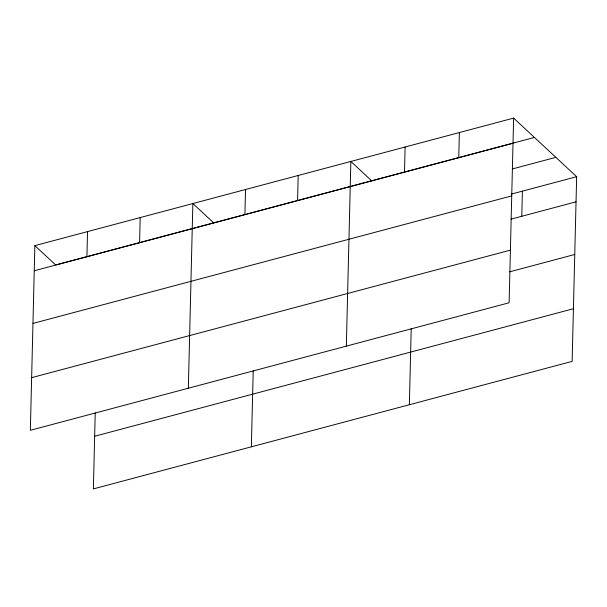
<?xml version="1.0" encoding="UTF-8"?>
<svg xmlns="http://www.w3.org/2000/svg" width="607" height="607" viewBox="0 0 607 607"><rect width="100%" height="100%" fill="white"/><g stroke="black" fill="none" stroke-linecap="round" stroke-linejoin="round"><path stroke-width="0.91" d="M34.865 245.63L30.35 430.302L509.121 302.772L513.628 118.099L34.865 245.63L55.662 264.963L534.426 137.44M86.915 256.746L87.529 231.601M95.223 412.874L93.372 488.901L572.135 361.37L576.65 176.698L513.628 118.099M139.58 242.717L140.194 217.572M188.345 388.222L192.859 203.542L213.656 222.883M244.909 214.658L245.524 189.521M251.359 446.813L253.218 370.786M297.574 200.629L298.189 175.491M346.339 346.134L350.854 161.462L371.643 180.795M404.497 172.153L405.112 147.008M409.353 404.732L411.212 328.706M458.755 157.699L459.37 132.554M521.777 216.289L522.392 191.152M34.25 270.775L513.014 143.244M512.445 168.921L555.853 157.357M511.534 194.043L576.65 176.698M32.96 323.417L511.731 195.886M510.919 219.18L576.035 201.835M31.64 377.66L510.404 250.13M509.637 271.83L574.746 254.485M94.654 436.251L573.425 308.728"/></g></svg>
